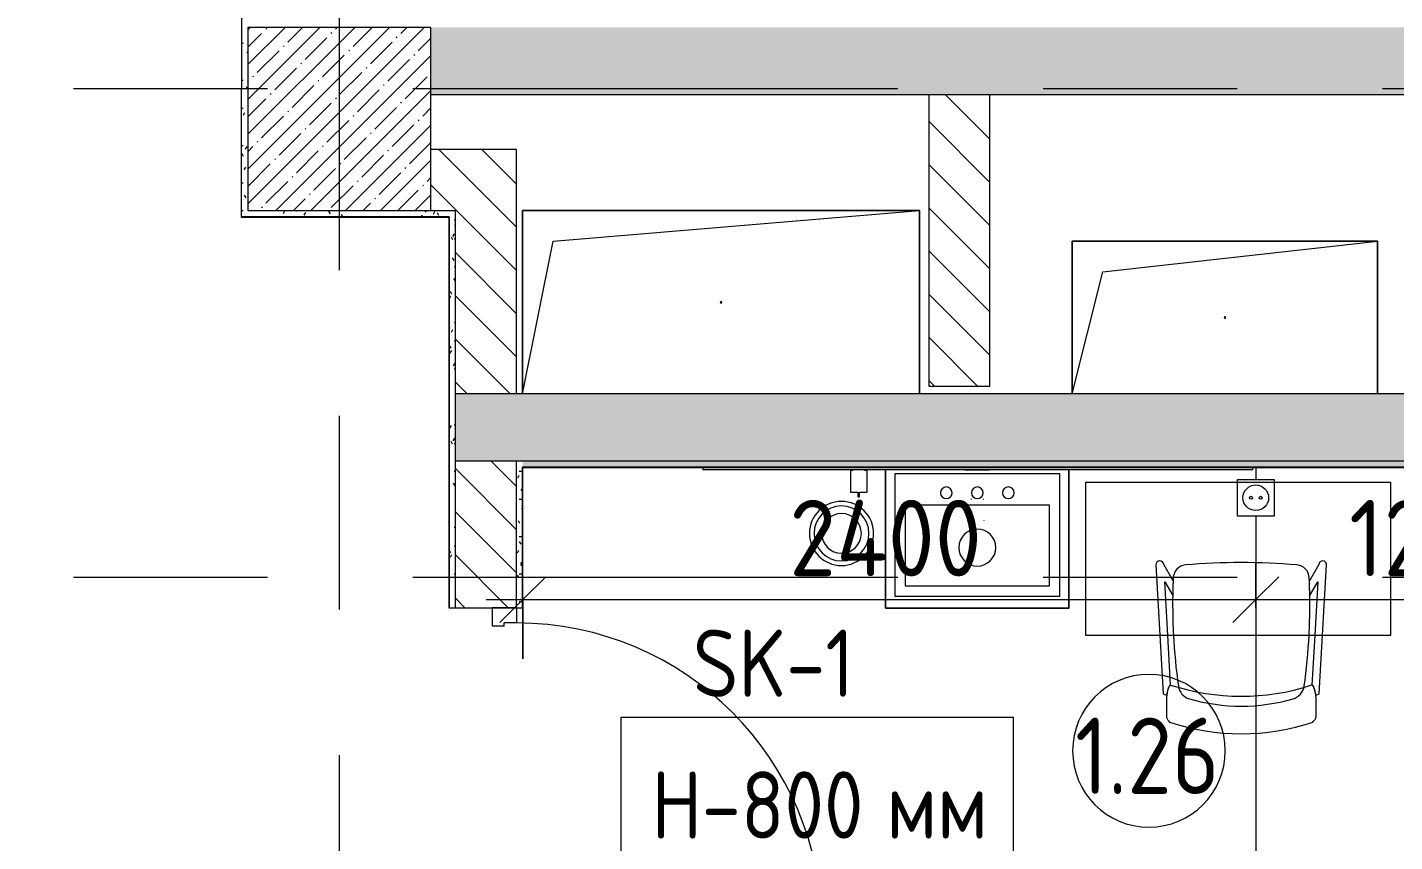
# Model space of a CAD drawing. Header units: millimetres. Extents: x -4185 to 186529, y -8553 to 29097.
# Drawn here: x 21188 to 25666, y 12534 to 15200 of the extents above; entities that cross this region are included whole.
import ezdxf

# ---------------------------------------------------------------- set-up
doc = ezdxf.new("R2010")
doc.units = ezdxf.units.MM
doc.linetypes.add('Осевая', pattern=[3175, 635, -476.25, 1587.5, -476.25])
for name, color, linetype, lineweight in [('0-1', 7, 'Continuous', 9), ('A-ANNO-DIMS', 7, 'Continuous', 9), ('A-ANNO-DIMS-100', 7, 'Continuous', 9), ('A-AREA-IDEN', 7, 'Continuous', 9), ('A-DETL-GENF', 7, 'Continuous', 9), ('A-DOOR', 7, 'Continuous', 9), ('A-DOOR-1', 7, 'Continuous', 13), ('A-DOOR-FRAM', 7, 'Continuous', 13), ('A-GENM', 7, 'Continuous', 9), ('A-WALL', 7, 'Continuous', 9), ('E-ELEC-FIXT-IDEN', 7, 'Continuous', 9), ('I-WALL', 7, 'Continuous', 9), ('P-SANR-FIXT', 7, 'Continuous', 9), ('S-COLS', 7, 'Continuous', 9), ('Оси-2', 7, 'Осевая', 9), ('Электрические приборы', 7, 'Continuous', 9)]:
    doc.layers.add(name, color=color, linetype=linetype, lineweight=lineweight)
for name, color, linetype, lineweight, true_color in [('A-WALL-1', 7, 'Continuous', 9, 0x3c3c3c), ('A-WALL-FNSH-1', 7, 'Continuous', 9, 0x3c3c3c), ('I-FURN-1', 7, 'Continuous', 9, 0xf0f0f0), ('Оси розеток', 7, 'Continuous', 9, 0xff1e23)]:
    doc.layers.add(name, color=color, linetype=linetype, lineweight=lineweight, true_color=true_color)
doc.styles.add('GOST Common', font='GOST_Common.ttf', dxfattribs={"width": 0.9, "height": 220})
doc.styles.add('GOST Common_1', font='GOST_Common.ttf', dxfattribs={"width": 0.9, "height": 250})
doc.styles.add('ISOCPEUR', font='isocpeur.ttf', dxfattribs={"width": 0.9, "height": 250})
doc.dimstyles.new('ISO-2_5_0_9К_БОЛЬШОЙ', dxfattribs={"dimscale": 304.8, "dimtxt": 248.995294, "dimasz": 0.492126, "dimexe": 0.393701, "dimexo": 0.984252, "dimgap": 0, "dimtad": 1, "dimdec": 0, "dimrnd": 10, "dimzin": 0, "dimdsep": 46, "dimtxsty": 'ISOCPEUR', "dimblk1": 'OBLIQUE', "dimblk2": 'OBLIQUE', "dimsah": 1, "dimcen": 0.09, "dimdle": 0.393701, "dimazin": 0, "dimtfac": 1, "dimtdec": 4, "dimtix": 1, "dimtmove": 0, "dimatfit": 3, "dimfxl": 1, "dimtvp": 1, "dimtolj": 1, "dimtzin": 0, "dimarcsym": 2})
pattern_1 = [(45, (0, 0), (-57.02463, 57.02463), []), (45, (57.025, 0), (-57.02463, 57.02463), [100.806, -20.161, 3.353, -16.808])]
pattern_2 = [(135, (0, 0), (-70.71068, -70.71068), [])]
pattern_3 = [(0, (0, 0), (121.92, 30.48), [10.058, -81.382, 10.058, -81.382, -487.68]), (0, (0, 0), (121.92, 30.48), [-182.88, 10.058, -172.822, 10.058, -81.382, -213.36]), (0, (0, 0), (121.92, 30.48), [-457.2, 10.058, -50.902, 10.058, -142.342]), (120, (45.72, 15.24), (-87.356454, 90.345817), [10.058, -81.382, 10.058, -81.382, -487.68]), (120, (45.72, 15.24), (-87.356454, 90.345817), [-182.88, 10.058, -172.822, 10.058, -81.382, -213.36]), (120, (45.72, 15.24), (-87.356454, 90.345817), [-457.2, 10.058, -50.902, 10.058, -142.342]), (240, (60.96, 76.2), (-34.563546, -120.825817), [10.058, -81.382, 10.058, -81.382, -487.68]), (240, (60.96, 76.2), (-34.563546, -120.825817), [-182.88, 10.058, -172.822, 10.058, -81.382, -213.36]), (240, (60.96, 76.2), (-34.563546, -120.825817), [-457.2, 10.058, -50.902, 10.058, -142.342])]

# ---------------------------------------------------------------- blocks, each defined once
blk = doc.blocks.new('110_Дверь_СКБ_1Ст_Внутренняя1 - Д-4к_л_ 1100x2100h_кладовая-31838514-План размещения напольных электротехнических лючков и розеток 1 этажа в осях 1-12')
at = {"layer": 'A-DOOR'}
blk.add_arc((512.5, 100), 1000, 90, 180, dxfattribs=at)
at = {"layer": 'A-DOOR-1'}
for p, q in [((512.5, 1100), (472.5, 1100)), ((472.5, 100), (472.5, 1100)), ((512.5, 1100), (512.5, 100)), ((512.5, 100), (472.5, 100))]:
    blk.add_line(p, q, dxfattribs=at)
at = {"layer": 'A-DOOR-FRAM'}
for p, q in [((-537.5, 100), (-537.5, 20)), ((-537.5, 100), (-487.5, 100)), ((-487.5, 100), (-487.5, 60)), ((512.5, 100), (512.5, 60)), ((512.5, 100), (562.5, 100)), ((562.5, 100), (562.5, 20)), ((-477.5, 60), (-487.5, 60)), ((-477.5, 60), (-477.5, 20)), ((502.5, 60), (502.5, 20)), ((512.5, 60), (502.5, 60)), ((-537.5, 20), (-477.5, 20)), ((502.5, 20), (562.5, 20))]:
    blk.add_line(p, q, dxfattribs=at)
blk = doc.blocks.new('BSC_Колонна _Прямоугольная - 600х600-V48-План размещения напольных электротехнических лючков и розеток 1 этажа в осях 1-12')
at = {"layer": 'S-COLS'}
h = blk.add_hatch(dxfattribs=at)
h.set_pattern_fill('FP_57', color=256, style=0, pattern_type=2)
h.set_pattern_definition([(45, (-22210, -14900), (-57.02463, 57.02463), []), (45, (-22152.975, -14900), (-57.02463, 57.02463), [100.806, -20.161, 3.353, -16.808])])
h.paths.add_polyline_path([(241.1, -300), (300, -300), (300, 300), (-300, 300), (-300, -300)])
for p, q in [((300, 300), (-300, 300)), ((-300, 300), (-300, -300)), ((300, -300), (300, 300)), ((-300, -300), (300, -300))]:
    blk.add_line(p, q, dxfattribs=at)
blk = doc.blocks.new('GM_Отверстие прямоугольное _в плите_ - Отверстие-21955708-План размещения напольных электротехнических лючков и розеток 1 этажа в осях 1-12')
at = {"layer": 'A-GENM'}
for p, q in [((-500, -250), (-500, 250)), ((-500, 250), (500, 250)), ((500, 250), (-500, 250)), ((-500, 250), (-500, -250)), ((-400, 150), (500, 250)), ((500, 250), (500, -250)), ((500, -250), (500, 250)), ((-500, -250), (-400, 150))]:
    blk.add_line(p, q, dxfattribs=at)
for start, end in [(360, 180), (180, 360)]:
    blk.add_arc((0, 0), 2.5, start, end, dxfattribs=at)
blk = doc.blocks.new('GM_Отверстие прямоугольное _в плите_ - Отверстие-21989797-План размещения напольных электротехнических лючков и розеток 1 этажа в осях 1-12')
at = {"layer": 'A-GENM'}
for p, q in [((-650, -300), (-650, 300)), ((-650, 300), (650, 300)), ((650, 300), (-650, 300)), ((-650, 300), (-650, -300)), ((-550, 200), (650, 300)), ((650, 300), (650, -300)), ((650, -300), (650, 300)), ((-650, -300), (-550, 200))]:
    blk.add_line(p, q, dxfattribs=at)
for start, end in [(360, 180), (180, 360)]:
    blk.add_arc((0, 0), 2.5, start, end, dxfattribs=at)
blk = doc.blocks.new('Блок Розеток и Выключателей - Блок Розеток и Выключателей_SK1-27362739-План размещения напольных электротехнических лючков и розеток 1 этажа в осях 1-12')
at = {"layer": 'A-DETL-GENF'}
for p, q in [((-60, -40), (60, -40)), ((-60, -160), (-60, -40)), ((60, -40), (60, -160)), ((60, -160), (-60, -160))]:
    blk.add_line(p, q, dxfattribs=at)
for centre, radius in [((0, -100), 42), ((-15.6, -100), 4.8), ((15.6, -100), 4.8)]:
    blk.add_circle(centre, radius, dxfattribs=at)
at = {"layer": 'Оси розеток'}
blk.add_line((0, 0), (0, -40), dxfattribs=at)
blk = doc.blocks.new('Chair_1 noor 78578 - 1_1-V113-План размещения напольных электротехнических лючков и розеток 1 этажа в осях 1-12')
at = {"layer": 'I-FURN-1'}
for p, q in [((-130.5, 405.7), (-130.5, 344.8)), ((359.1, 344.8), (359.1, 405.7)), ((-141.2, 329.7), (-152, 138.1)), ((380.6, 138.1), (369.8, 329.7)), ((-126.6, 138.1), (-117.3, 302)), ((345.9, 302), (355.2, 138.1)), ((-152, 138.1), (-165.1, -92)), ((-136.5, -37.1), (-126.6, 138.1)), ((355.2, 138.1), (365.1, -37.1)), ((393.7, -92), (380.6, 138.1)), ((-110.2, 8.6), (-136.5, -37.1)), ((365.1, -37.1), (338.8, 8.6)), ((-139.7, -93.5), (-108.8, -39.9)), ((337.4, -39.9), (368.3, -93.5))]:
    blk.add_line(p, q, dxfattribs=at)
for centre, radius, start, end in [((114.3, -271.9), 732.8, 71.3174, 108.6833), ((114.3, -239.2), 609.6, 73.8265, 106.1735), ((114.3, -279.3), 660.4, 111.7, 112.7563), ((-37.4, 344.8), 93.1, 180, 204.9864), ((-37.4, 344.8), 93.1, 186.4785, 204.9864), ((114.3, -408), 746, 71.9445, 107.8276), ((-41.4, 297.5), 50.8, 106.1735, 171.9659), ((270, 297.5), 50.8, 8.0341, 73.8265), ((266, 344.8), 93.1, 334.477, 360), ((266, 344.8), 93.1, 335.0136, 353.5215), ((114.3, -279.3), 660.4, 67.2437, 68.3), ((-116, 308.2), 6.35, 204.9864, 258.4091), ((-116, 308.2), 6.35, 204.9864, 287.8276), ((1798.9, 37.7), 1909.3, 171.9659, 176.9851), ((-1570.3, 37.7), 1909.3, 3.0149, 8.0341), ((344.3, 307.4), 6.35, 281.4186, 334.477), ((344.6, 308.2), 6.35, 281.5909, 335.0136), ((1798.9, 37.7), 1909.3, 176.9851, 182.6261), ((-1570.3, 37.7), 1909.3, 357.3739, 3.0149), ((1798.9, 37.7), 1909.3, 180.8761, 182.3307), ((-1570.3, 37.7), 1909.3, 357.6693, 359.1239), ((-64, -47.7), 44.5, 182.6261, 265.0912), ((292.6, -47.7), 44.4, 275.9396, 357.3739), ((-152.4, -92.7), 12.7, 176.75, 356.75), ((114.8, 2033.8), 2133.6, 265.0912, 274.9044), ((381, -92.7), 12.7, 183.25, 3.25)]:
    blk.add_arc(centre, radius, start, end, dxfattribs=at)
for points in [[(-120.4, 422.3), (-122, 420.8), (-124.7, 417.8), (-127.8, 413.5), (-129.8, 409.4), (-130.4, 406.9), (-130.5, 405.7)], [(359.1, 405.7), (359, 406.9), (358.4, 409.4), (356.4, 413.5), (353.3, 417.8), (350.6, 420.8), (349, 422.3)]]:
    blk.add_open_spline(points, degree=3, dxfattribs=at)
blk = doc.blocks.new('Стол базовый прямоугольный - 1_104-25478991-План размещения напольных электротехнических лючков и розеток 1 этажа в осях 1-12')
at = {"layer": 'I-FURN-1'}
for p, q in [((500, 250), (-500, 250)), ((-500, 250), (-500, -250)), ((500, -250), (500, 250)), ((-500, -250), (500, -250))]:
    blk.add_line(p, q, dxfattribs=at)
blk = doc.blocks.new('Мойка кухонная - Раковина Roca Victoria-N Unik 600х460 мм-V123-План размещения напольных электротехнических лючков и розеток 1 этажа в осях 1-12')
at = {"layer": 'P-SANR-FIXT'}
for p, q in [((270, 0), (-270, 0)), ((-270, 0), (-270, -400)), ((270, -400), (270, 0)), ((236.1, -102.3), (-236.6, -102.3)), ((-236.6, -102.3), (-236.6, -366.4)), ((236.1, -366.4), (236.1, -102.3)), ((-270, -400), (270, -400)), ((-236.6, -366.4), (236.1, -366.4))]:
    blk.add_line(p, q, dxfattribs=at)
for centre, radius, start, end in [((-101.6, -61.9), 19, 90, 180), ((-101.6, -61.9), 19, 360, 90), ((0, -61.9), 19, 360, 180), ((101.6, -61.9), 19.1, 360, 180), ((-101.6, -61.9), 19, 180, 270), ((-101.6, -61.9), 19.1, 270, 360), ((0, -61.9), 19, 180, 360), ((101.6, -61.9), 19.1, 180, 360), ((0, -241.3), 60.5, 360, 180), ((0, -241.3), 60.5, 180, 360)]:
    blk.add_arc(centre, radius, start, end, dxfattribs=at)
blk = doc.blocks.new('мусорная корзина - Round_ Metal-V126-План размещения напольных электротехнических лючков и розеток 1 этажа в осях 1-12')
at = {"layer": 'P-SANR-FIXT'}
for radius, start, end in [(105, 0, 180), (90, 360, 180), (65, 0, 180), (105, 180, 360), (90, 180, 360), (65, 180, 360)]:
    blk.add_arc((0, 0), radius, start, end, dxfattribs=at)
blk = doc.blocks.new('TOY_Диспансер мыло - Дозатор Elegance new 11654 019001 хром-V129-План размещения напольных электротехнических лючков и розеток 1 этажа в осях 1-12')
at = {"layer": 'A-GENM'}
for p, q in [((127.9, 96.6), (122.2, 96.6)), ((122.2, 96.6), (122.2, 81.7)), ((127.9, 81.7), (127.9, 96.6)), ((97.5, 79.7), (97.5, 12)), ((122.2, 81.7), (99.5, 81.7)), ((150.5, 81.7), (127.9, 81.7)), ((152.5, 12), (152.5, 79.7)), ((99.5, 10), (105, 10)), ((105, 10), (105, 8.5)), ((145, 8.5), (145, 10)), ((145, 10), (150.5, 10))]:
    blk.add_line(p, q, dxfattribs=at)
for centre, start, end in [((99.5, 79.7), 90, 180), ((150.5, 79.7), 360, 90), ((99.5, 12), 180, 270), ((150.5, 12), 270, 360)]:
    blk.add_arc(centre, 2, start, end, dxfattribs=at)
blk = doc.blocks.new('сифон - Для раковины-30649700-План размещения напольных электротехнических лючков и розеток 1 этажа в осях 1-12')
at = {"layer": 'P-SANR-FIXT'}
blk.add_line((237.1, -40), (237.1, 40), dxfattribs=at)
blk = doc.blocks.new('смеситель для раковины - Default-V128-План размещения напольных электротехнических лючков и розеток 1 этажа в осях 1-12')
at = {"layer": '0-1'}
for p, q in [((-20.3, -17.5), (-20.3, -19.4)), ((20.3, -19.4), (20.3, -17.5))]:
    blk.add_line(p, q, dxfattribs=at)
at = {"layer": '0-1', "flags": 128}
for points in [[(-21, -89.3), (-21, -88.6), (-21, -88.2), (-21, -88), (-21, -88)], [(21, -88.3), (21, -88.3), (21, -88.5), (21, -88.9), (21, -89.1)]]:
    blk.add_lwpolyline(points, dxfattribs=at)
blk = doc.blocks.new('Марка_Помещения - Номер-25198446-План размещения напольных электротехнических лючков и розеток 1 этажа в осях 1-12')
at = {"layer": 'A-AREA-IDEN'}
for start, end in [(360, 180), (180, 360)]:
    blk.add_arc((0, 0), 2.5, start, end, dxfattribs=at)
blk = doc.blocks.new('DIMBLOCK36-План размещения напольных электротехнических лючков и розеток 1 этажа в осях 1-12')
at = {"layer": 'A-ANNO-DIMS-100'}
for p, q in [((22811, 13132.5), (22811, 13446.4)), ((25211.2, 13300), (25211.2, 13446.4)), ((22691, 13326.4), (25211.2, 13326.4)), ((22811, 13326.4), (22811, 13132.5)), ((25211.2, 13326.4), (25211.2, 13300))]:
    blk.add_line(p, q, dxfattribs=at)
at = {"layer": 'A-ANNO-DIMS-100', "lineweight": 20}
for p, q in [((22811, 13326.4), (22886, 13401.4)), ((25211.2, 13326.4), (25286.2, 13401.4)), ((22811, 13326.4), (22736, 13251.4)), ((25211.2, 13326.4), (25136.2, 13251.4))]:
    blk.add_line(p, q, dxfattribs=at)
at = {"layer": 'A-ANNO-DIMS-100', "color": 0, "insert": (23683.1, 13653), "char_height": 250, "width": 787.208, "attachment_point": 1, "line_spacing_factor": 1.149209, "style": 'ISOCPEUR'}
blk.add_mtext('2400', dxfattribs=at)
blk = doc.blocks.new('_Oblique')
at = {"color": 0, "linetype": 'ByBlock', "lineweight": -2}
blk.add_line((-0.5, -0.5), (0.5, 0.5), dxfattribs=at)
blk = doc.blocks.new('DIMBLOCK37-План размещения напольных электротехнических лючков и розеток 1 этажа в осях 1-12')
at = {"layer": 'A-ANNO-DIMS-100'}
for p, q in [((25211.2, 13300), (25211.2, 13446.4)), ((26411.2, 13300), (26411.2, 13446.4)), ((25211.2, 13326.4), (26531.2, 13326.4)), ((25211.2, 13326.4), (25211.2, 13300)), ((26411.2, 13326.4), (26411.2, 13300))]:
    blk.add_line(p, q, dxfattribs=at)
at = {"layer": 'A-ANNO-DIMS-100', "lineweight": 20}
for p, q in [((25211.2, 13326.4), (25286.2, 13401.4)), ((26411.2, 13326.4), (26486.2, 13401.4)), ((25211.2, 13326.4), (25136.2, 13251.4)), ((26411.2, 13326.4), (26336.2, 13251.4))]:
    blk.add_line(p, q, dxfattribs=at)
at = {"layer": 'A-ANNO-DIMS-100', "color": 0, "insert": (25516.8, 13653), "char_height": 250, "width": 706.764, "attachment_point": 1, "line_spacing_factor": 1.149209, "style": 'ISOCPEUR'}
blk.add_mtext('1200', dxfattribs=at)

msp = doc.modelspace()

# ---------------------------------------------------------------- hatches: boundary and pattern name
at = {"layer": 'I-WALL'}
h = msp.add_hatch(dxfattribs=at)
h.set_pattern_fill('FP_84', color=256, style=0, pattern_type=2)
h.set_pattern_definition(pattern_3)
h.paths.add_polyline_path([(21890, 14580), (21910, 14580), (21910, 15210), (21890, 15210), (21890, 14600)])
h = msp.add_hatch(dxfattribs=at)
h.set_pattern_fill('FP_1', color=256, style=0, pattern_type=2)
h.set_pattern_definition(pattern_1)
h.paths.add_polyline_path([(25810, 14980), (25810, 15200), (22510, 15200), (22510, 14980), (25790, 14980)])
h.paths.add_polyline_path([(30790, 14980), (33010, 14980), (33010, 15200), (30610, 15200), (30610, 14980)])
h.paths.add_polyline_path([(30010, 14980), (30010, 15200), (26410, 15200), (26410, 14980), (28760, 14980)])
h = msp.add_hatch(dxfattribs=at)
h.set_pattern_fill('FP_18', color=256, style=0, pattern_type=2)
h.set_pattern_definition(pattern_2)
h.paths.add_polyline_path([(24340, 14025), (24340, 14980), (24140, 14980), (24140, 14025)])
h = msp.add_hatch(dxfattribs=at)
h.set_pattern_fill('FP_18', color=256, style=0, pattern_type=2)
h.set_pattern_definition(pattern_2)
h.paths.add_polyline_path([(22510, 14600), (22790, 14600), (22790, 14800), (22510, 14800)])
h = msp.add_hatch(dxfattribs=at)
h.set_pattern_fill('FP_84', color=256, style=0, pattern_type=2)
h.set_pattern_definition(pattern_3)
h.paths.add_polyline_path([(22570, 14580), (22590, 14580), (22590, 14600), (21910, 14600), (21910, 14580), (22569, 14580)])
h = msp.add_hatch(dxfattribs=at)
h.set_pattern_fill('FP_18', color=256, style=0, pattern_type=2)
h.set_pattern_definition(pattern_2)
h.paths.add_polyline_path([(22590, 14000), (22790, 14000), (22790, 14600), (22590, 14600), (22590, 14516.2)])
h = msp.add_hatch(dxfattribs=at)
h.set_pattern_fill('FP_84', color=256, style=0, pattern_type=2)
h.set_pattern_definition(pattern_3)
h.paths.add_polyline_path([(22590, 12100), (22590, 12200), (22570, 12200), (22570, 12100)])
h.paths.add_polyline_path([(22570, 13300), (22590, 13300), (22590, 14580), (22570, 14580), (22570, 13433.5)])
h = msp.add_hatch(dxfattribs=at)
h.set_pattern_fill('FP_1', color=256, style=0, pattern_type=2)
h.set_pattern_definition(pattern_1)
h.paths.add_polyline_path([(25813.5, 13780), (30790, 13780), (30790, 14000), (22590, 14000), (22590, 13780), (25141, 13780)])
h = msp.add_hatch(dxfattribs=at)
h.set_pattern_fill('FP_18', color=256, style=0, pattern_type=2)
h.set_pattern_definition(pattern_2)
h.paths.add_polyline_path([(22590, 10900), (22790, 10900), (22790, 12200), (22590, 12200), (22590, 11268.3)])
h.paths.add_polyline_path([(22790, 13300), (22790, 13780), (22590, 13780), (22590, 13300)])
h = msp.add_hatch(dxfattribs=at)
h.set_pattern_fill('FP_84', color=256, style=0, pattern_type=2)
h.set_pattern_definition(pattern_3)
h.paths.add_polyline_path([(22790, 11870), (22810, 11870), (22810, 12200), (22790, 12200), (22790, 11900)])
h.paths.add_polyline_path([(22790, 13300), (22810, 13300), (22810, 13780), (22790, 13780), (22790, 13433.5)])
h = msp.add_hatch(dxfattribs=at)
h.set_pattern_fill('FP_84', color=256, style=0, pattern_type=2)
h.set_pattern_definition(pattern_3)
h.paths.add_polyline_path([(22810, 13760), (27840, 13760), (27840, 13780), (22810, 13780)])

# ---------------------------------------------------------------- linework, layer by layer
at = {"layer": 'A-WALL'}
for p, q in [((22570, 14580), (21890, 14580)), ((22570, 14580), (22570, 13300)), ((22590, 13300), (22590, 13780)), ((22810, 13300), (22810, 13760)), ((27820, 13760), (22810, 13760))]:
    msp.add_line(p, q, dxfattribs=at)
at = {"layer": 'A-WALL-1'}
for p, q in [((21890, 15361), (21890, 15000)), ((22510, 14980), (25810, 14980)), ((24140, 14980), (24140, 14025)), ((24340, 14025), (24340, 14980)), ((22790, 14800), (22510, 14800)), ((22790, 14000), (22790, 14800)), ((22510, 14600), (22590, 14600)), ((22590, 13780), (22590, 14600)), ((24140, 14025), (24340, 14025)), ((30790, 14000), (22590, 14000)), ((34210, 13780), (22590, 13780)), ((22790, 13300), (22790, 13780)), ((22570, 13300), (22810, 13300))]:
    msp.add_line(p, q, dxfattribs=at)
at = {"layer": 'A-WALL-FNSH-1'}
for p, q in [((21890, 15000), (21889, 15000)), ((21889, 15000), (21889, 14579)), ((21890, 14580), (21890, 15000)), ((21889, 14579), (22569, 14579)), ((22569, 14579), (22569, 13300)), ((22811, 13300), (22811, 13759)), ((22811, 13759), (23400, 13759)), ((23400, 13759), (23400, 13760)), ((25200, 13760), (25200, 13759)), ((25200, 13759), (27819, 13759)), ((22569, 13300), (22570, 13300)), ((22810, 13300), (22811, 13300))]:
    msp.add_line(p, q, dxfattribs=at)
at = {"layer": 'E-ELEC-FIXT-IDEN'}
msp.add_line((25211.2, 13600), (25211.2, 12477.9), dxfattribs=at)
at = {"layer": 'E-ELEC-FIXT-IDEN', "flags": 128}
msp.add_lwpolyline([(23133.2, 12941.9), (24416.8, 12941.9), (24416.8, 12013.9), (23133.2, 12013.9)], close=True, dxfattribs=at)
at = {"layer": 'I-FURN-1'}
for p, q in [((23998.7, 13751), (23998.7, 13298.8)), ((23998.7, 13298.8), (23998.7, 13751)), ((24598.7, 13298.8), (24598.7, 13751)), ((24598.7, 13751), (24598.7, 13298.8)), ((23998.7, 13298.8), (24598.7, 13298.8)), ((24598.7, 13298.8), (23998.7, 13298.8))]:
    msp.add_line(p, q, dxfattribs=at)
at = {"layer": 'I-WALL'}
for p, q in [((23400, 13759), (25200, 13759)), ((23400, 13759), (23400, 13751)), ((25200, 13751), (23400, 13751)), ((25200, 13759), (25200, 13751))]:
    msp.add_line(p, q, dxfattribs=at)
at = {"layer": 'Оси-2'}
for p, q in [((22210, 593.7), (22210, 24898.1)), ((-885.2, 15000), (35457, 15000)), ((-885.2, 13400), (35457, 13400))]:
    msp.add_line(p, q, dxfattribs=at)

# ---------------------------------------------------------------- block references
at = {"layer": 'A-AREA-IDEN', "xscale": 99.99999999999993, "yscale": 99.99999999999993, "zscale": 99.99999999999993}
msp.add_blockref('Марка_Помещения - Номер-25198446-План размещения напольных электротехнических лючков и розеток 1 этажа в осях 1-12', (24861.3, 12831.6), dxfattribs=at)
at = {"layer": 'A-DOOR', "rotation": 269.9999999999999}
msp.add_blockref('110_Дверь_СКБ_1Ст_Внутренняя1 - Д-4к_л_ 1100x2100h_кладовая-31838514-План размещения напольных электротехнических лючков и розеток 1 этажа в осях 1-12', (22690, 12762.5), dxfattribs=at)
at = {"layer": 'A-GENM'}
for name, p in [('GM_Отверстие прямоугольное _в плите_ - Отверстие-21989797-План размещения напольных электротехнических лючков и розеток 1 этажа в осях 1-12', (23460, 14300)), ('GM_Отверстие прямоугольное _в плите_ - Отверстие-21955708-План размещения напольных электротехнических лючков и розеток 1 этажа в осях 1-12', (25110, 14250))]:
    msp.add_blockref(name, p, dxfattribs=at)
at = {"layer": 'I-FURN-1'}
msp.add_blockref('Стол базовый прямоугольный - 1_104-25478991-План размещения напольных электротехнических лючков и розеток 1 этажа в осях 1-12', (25153.6, 13460), dxfattribs=at)
at = {"layer": 'I-FURN-1', "rotation": 180}
msp.add_blockref('Chair_1 noor 78578 - 1_1-V113-План размещения напольных электротехнических лючков и розеток 1 этажа в осях 1-12', (25277.9, 13348.1), dxfattribs=at)
at = {"layer": 'P-SANR-FIXT'}
for name, p, rotation in [('TOY_Диспансер мыло - Дозатор Elegance new 11654 019001 хром-V129-План размещения напольных электротехнических лючков и розеток 1 этажа в осях 1-12', (24036, 13759.5), 180), ('сифон - Для раковины-30649700-План размещения напольных электротехнических лючков и розеток 1 этажа в осях 1-12', (24298.7, 13513), 89.99999999999972)]:
    msp.add_blockref(name, p, dxfattribs=dict(at, rotation=rotation))
for name, p in [('Мойка кухонная - Раковина Roca Victoria-N Unik 600х460 мм-V123-План размещения напольных электротехнических лючков и розеток 1 этажа в осях 1-12', (24299.3, 13738.2)), ('мусорная корзина - Round_ Metal-V126-План размещения напольных электротехнических лючков и розеток 1 этажа в осях 1-12', (23854.5, 13543.2)), ('смеситель для раковины - Default-V128-План размещения напольных электротехнических лючков и розеток 1 этажа в осях 1-12', (24299.3, 13673.5))]:
    msp.add_blockref(name, p, dxfattribs=at)
at = {"layer": 'S-COLS'}
msp.add_blockref('BSC_Колонна _Прямоугольная - 600х600-V48-План размещения напольных электротехнических лючков и розеток 1 этажа в осях 1-12', (22210, 14900), dxfattribs=at)
at = {"layer": 'Электрические приборы'}
msp.add_blockref('Блок Розеток и Выключателей - Блок Розеток и Выключателей_SK1-27362739-План размещения напольных электротехнических лючков и розеток 1 этажа в осях 1-12', (25211.2, 13760), dxfattribs=at)

# ---------------------------------------------------------------- texts
at = {"layer": 'A-AREA-IDEN', "insert": (24619.4, 12940.2), "char_height": 250, "width": 606.076, "attachment_point": 1, "style": 'GOST Common_1'}
msp.add_mtext('1.26', dxfattribs=at)
at = {"layer": 'E-ELEC-FIXT-IDEN', "char_height": 220, "attachment_point": 1, "style": 'GOST Common'}
for s, insert, width in [('SK-1', (23367.8, 13228.2), 656.582), ('H-800 ', (23233.2, 12764.2), 930.759), ('мм', (24001.1, 12764.2), 375.19)]:
    msp.add_mtext(s, dxfattribs=dict(at, insert=insert, width=width))

# ---------------------------------------------------------------- dimensions: what is measured, and where the dimension line sits
at = {"layer": 'A-ANNO-DIMS'}
for base, p1, p2, override, picture, middle in [((25211.2, 13326.4), (22811, 13432.5), (25211.2, 13600), {"dimpost": '<>', "dimfxl": 2406.087393}, 'DIMBLOCK36-План размещения напольных электротехнических лючков и розеток 1 этажа в осях 1-12', (24011.1, 13451.4)), ((26411.2, 13326.4), (25211.2, 13600), (26411.2, 13600), {"dimpost": '<>', "dimfxl": 1200}, 'DIMBLOCK37-План размещения напольных электротехнических лючков и розеток 1 этажа в осях 1-12', (25811.2, 13451.4))]:
    dim = msp.add_linear_dim(base=base, p1=p1, p2=p2, dimstyle='ISO-2_5_0_9К_БОЛЬШОЙ', override=override, dxfattribs=at)
    dim.commit()
    dim.dimension.update_dxf_attribs({"geometry": picture, "text_midpoint": middle})

doc.saveas('drawing.dxf')
